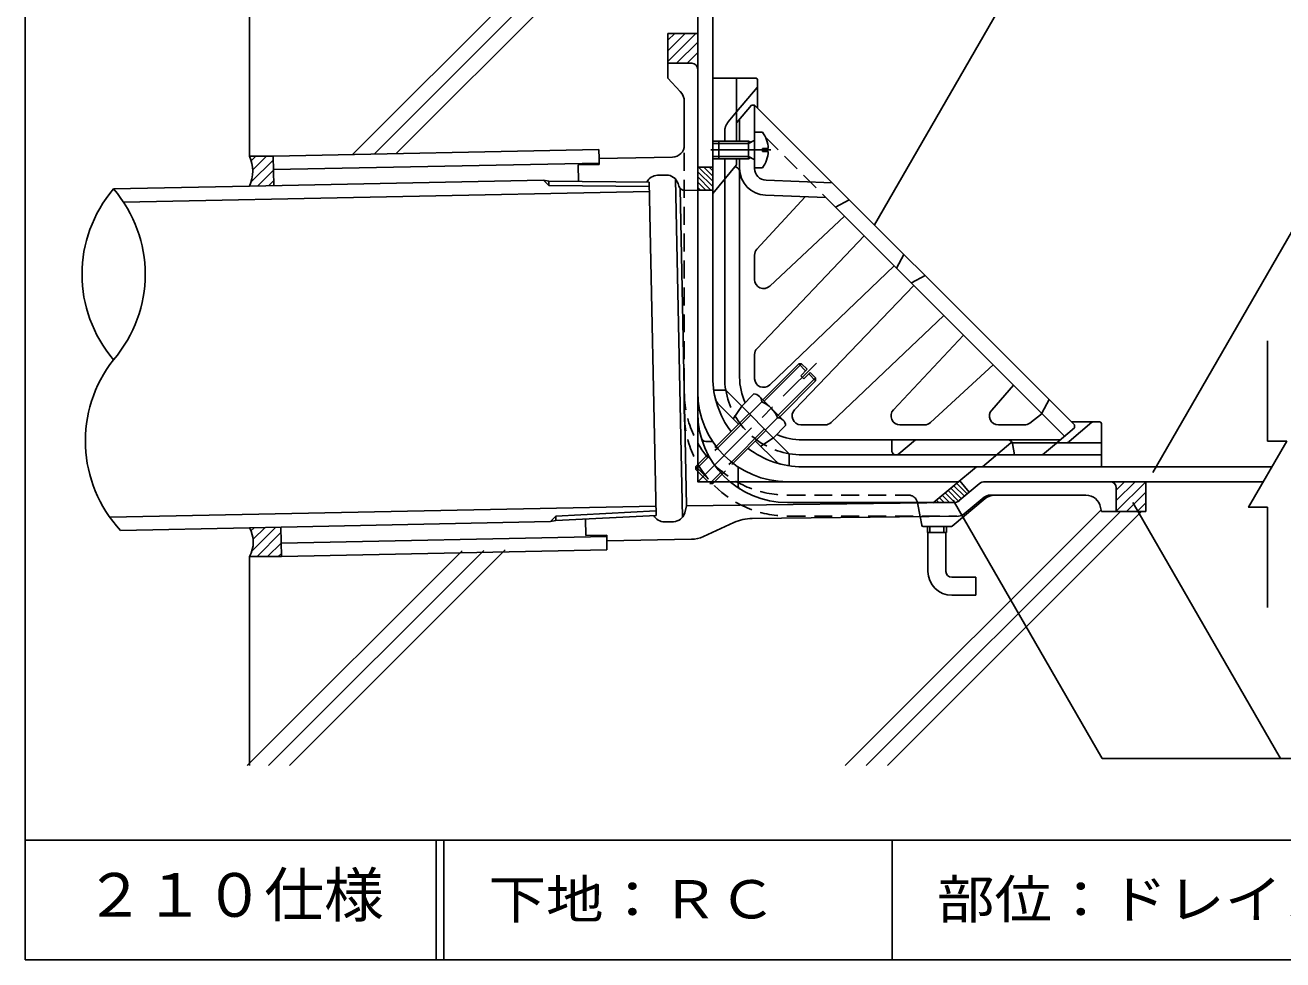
# Model space of a CAD drawing. Units: millimetres, scale not verified. Extents: x -418 to 382, y -607 to 623.
# Drawn here: x -417.8 to 2.9, y 33 to 345.7 of the extents above; entities that cross this region are included whole.
import ezdxf
from ezdxf.enums import TextEntityAlignment as Align

# ---------------------------------------------------------------- set-up
doc = ezdxf.new("R2010")
doc.units = ezdxf.units.MM
doc.header["$LTSCALE"] = 5
doc.linetypes.add('CHAIN1', pattern=[8, 5, -1, 1, -1])
doc.linetypes.add('DASHED1', pattern=[1.8, 1.2, -0.6])
for name, color, linetype in [('2-1', 4, 'Continuous'), ('2-2_in line', 7, 'Continuous'), ('2-3', 3, 'Continuous'), ('2-4_out line', 2, 'Continuous'), ('2-7_ビス', 7, 'Continuous'), ('2-8_drain他', 4, 'Continuous'), ('2-9_strainer他', 4, 'Continuous'), ('2-A_moji', 7, 'Continuous'), ('2-D_ハッチ他', 4, 'Continuous'), ('2-E_con他', 4, 'Continuous'), ('F-2', 7, 'Continuous'), ('F-5', 6, 'Continuous'), ('F-7', 1, 'Continuous'), ('F-A', 7, 'Continuous')]:
    doc.layers.add(name, color=color, linetype=linetype)
doc.styles.add('HG丸ｺﾞｼｯｸM-PRO', font='')
doc.styles.get('HG丸ｺﾞｼｯｸM-PRO').set_extended_font_data('HG丸ｺﾞｼｯｸM-PRO')

msp = doc.modelspace()

# ---------------------------------------------------------------- linework, layer by layer
at = {"layer": '2-1'}
for p, q in [((-334.777, 301.891), (-225.889, 304.108)), ((-225.828, 301.109), (-225.889, 304.108)), ((-334.572, 292.042), (-334.777, 301.891)), ((-334.686, 297.392), (-225.797, 299.609)), ((-244.428, 293.878), (-342.785, 291.875)), ((-242.596, 293.591), (-244.428, 293.878)), ((-242.566, 292.091), (-244.427, 293.878)), ((-242.596, 293.591), (-242.566, 292.091)), ((-242.596, 293.591), (-209.017, 293.226)), ((-242.566, 292.091), (-208.986, 291.726)), ((-206.745, 181.696), (-209.017, 293.226)), ((-384.868, 286.516), (-208.953, 290.1)), ((-389.481, 181.101), (-206.808, 184.822)), ((-240.312, 181.464), (-242.1, 179.602)), ((-240.312, 181.464), (-206.775, 183.196)), ((-240.282, 179.964), (-240.312, 181.464)), ((-240.282, 179.964), (-206.745, 181.696)), ((-242.099, 179.602), (-342.785, 177.551)), ((-332.249, 177.766), (-332.049, 167.918)), ((-240.282, 179.964), (-242.099, 179.602)), ((-332.14, 172.418), (-223.252, 174.635)), ((-223.221, 173.135), (-223.16, 170.136)), ((-332.049, 167.918), (-223.16, 170.136))]:
    msp.add_line(p, q, dxfattribs=at)
msp.add_arc((-421.586, 262.369), 43.947, 319.43278, 40.56722, dxfattribs=at)
at = {"layer": '2-2_in line'}
for p, q in [((-202.785, 342.971), (-192.785, 342.971)), ((-202.785, 332.971), (-202.785, 342.971)), ((-334.777, 301.891), (-342.785, 301.891)), ((-2.177, 206.533), (-2.177, 240.118)), ((-101.964, 189.465), (-105.178, 193.295)), ((-54.785, 192.971), (-3.621, 192.971)), ((-42.903, 182.971), (-42.903, 192.971)), ((-52.903, 182.971), (-42.903, 182.971)), ((-2.177, 150.824), (-2.177, 184.409)), ((-332.049, 167.918), (-342.785, 167.918))]:
    msp.add_line(p, q, dxfattribs=at)
for points in [[(-192.785, 597.971), (-192.785, 192.971), (-105.563, 192.971)], [(-2.177, 184.409), (-8.564, 184.409), (4.209, 206.533), (-2.177, 206.533)]]:
    msp.add_lwpolyline(points, dxfattribs=at)
at = {"layer": '2-3'}
for p, q in [((-342.785, 597.971), (-342.785, 301.891)), ((-342.785, 291.875), (-388.202, 290.95)), ((-342.785, 177.551), (-385.873, 176.674)), ((-342.785, 167.918), (-342.785, 97.971))]:
    msp.add_line(p, q, dxfattribs=at)
for centre, radius, start, end in [((-352.971, 296.883), 11.351, 333.81919, 26.18081), ((-354.818, 262.369), 43.947, 139.43278, 220.56722), ((-353.683, 206.591), 43.947, 141.76605, 222.90393), ((-350.911, 172.735), 9.446, 329.34187, 30.65813)]:
    msp.add_arc(centre, radius, start, end, dxfattribs=at)
at = {"layer": '2-4_out line'}
for p, q in [((-187.785, 290.53), (-187.785, 380.455)), ((-192.785, 290.53), (-187.785, 290.53)), ((-114.016, 185.879), (-99.605, 197.971)), ((-99.605, 197.971), (-0.734, 197.971))]:
    msp.add_line(p, q, dxfattribs=at)
at = {"layer": '2-7_ビス'}
for p, q in [((-194.785, 332.971), (-202.785, 332.971)), ((-202.785, 332.971), (-202.785, 327.971)), ((-192.785, 330.971), (-192.785, 215.971)), ((-198.629, 323.513), (-202.785, 327.971)), ((-197.285, 305.61), (-197.285, 320.104)), ((-232.785, 298.967), (-225.787, 299.109)), ((-232.785, 298.967), (-232.673, 293.483)), ((-201.204, 301.61), (-225.828, 301.109)), ((-225.787, 299.109), (-225.828, 301.109)), ((-203.293, 295.566), (-206.258, 295.506)), ((-192.785, 298.253), (-187.785, 298.253)), ((-197.942, 181.023), (-200.248, 294.254)), ((-199.388, 292.744), (-199.114, 291.851)), ((-196.521, 184.918), (-198.684, 291.096)), ((-197.161, 290.44), (-192.785, 290.53)), ((-187.812, 206.429), (-190.127, 206.429)), ((-179.327, 197.944), (-179.327, 191.764)), ((-105.564, 192.971), (-162.785, 192.971)), ((-105.306, 186.66), (-98.622, 192.269)), ((-54.785, 192.971), (-96.693, 192.971)), ((-52.785, 190.971), (-52.785, 182.971)), ((-107.2, 185.959), (-196.521, 184.918)), ((-107.22, 185.971), (-162.785, 185.971)), ((-107.646, 178.088), (-96.666, 187.302)), ((-103.646, 182.179), (-96.984, 187.769)), ((-95.056, 188.471), (-62.958, 188.471)), ((-197.143, 182.567), (-196.521, 184.918)), ((-105.539, 181.478), (-174.601, 180.673)), ((-117.863, 178.378), (-118.425, 181.328)), ((-58.039, 184.365), (-57.785, 182.971)), ((-52.785, 182.971), (-57.785, 182.971)), ((-230.372, 180.476), (-230.261, 174.992)), ((-200.929, 179.591), (-203.896, 179.53)), ((-180.68, 179.308), (-190.897, 174.622)), ((-107.967, 177.971), (-117.372, 177.971)), ((-115.96, 175.971), (-115.96, 177.971)), ((-115.145, 175.971), (-115.145, 177.971)), ((-110.425, 175.971), (-110.425, 177.971)), ((-109.61, 175.971), (-109.61, 177.971)), ((-230.261, 174.992), (-223.262, 175.135)), ((-223.221, 173.135), (-223.262, 175.135)), ((-194.863, 173.713), (-223.221, 173.135)), ((-115.96, 175.971), (-109.61, 175.971)), ((-115.785, 162.971), (-115.785, 175.971)), ((-109.785, 162.971), (-109.785, 175.971)), ((-107.786, 160.971), (-99.786, 160.971)), ((-99.786, 160.971), (-99.786, 154.971)), ((-107.786, 154.971), (-99.786, 154.971))]:
    msp.add_line(p, q, dxfattribs=at)
at = {"layer": '2-7_ビス', "linetype": 'DASHED1'}
for p, q in [((-197.285, 215.971), (-197.285, 305.61)), ((-162.785, 188.471), (-122.268, 188.471)), ((-119.321, 186.032), (-118.404, 181.22)), ((-162.785, 181.471), (-106.097, 181.471))]:
    msp.add_line(p, q, dxfattribs=at)
at = {"layer": '2-7_ビス'}
for centre, radius, start, end in [((-194.785, 330.971), 2, 0, 90), ((-202.285, 320.104), 5, 0, 43.00006), ((-201.285, 305.61), 4, 271.16649, 0), ((-206.176, 291.507), 4, 91.16649, 154.41655), ((-203.211, 291.567), 4, 17.11238, 91.16684), ((-197.202, 292.44), 2, 197.11249, 271.16684), ((-162.785, 222.971), 30, 180, 270), ((-162.785, 215.971), 30, 180, 270), ((-190.127, 207.929), 1.5, 196.39026, 270), ((-177.827, 191.764), 1.5, 180, 238.14412), ((-96.693, 189.971), 3, 90, 129.99988), ((-54.785, 190.971), 2, 0, 90), ((-107.22, 188.971), 3, 270, 310.00003), ((-107.235, 188.958), 3, 270.66714, 310.00003), ((-95.056, 185.471), 3, 90, 130.00003), ((-93.452, 183.471), 5, 90, 129.99965), ((-62.958, 183.471), 5, 10.30489, 90), ((-203.977, 183.529), 4, 207.91092, 271.16684), ((-201.01, 183.59), 4, 271.16684, 345.18356), ((-105.574, 184.477), 3, 270.66714, 309.99988), ((-174.426, 165.674), 15, 90.66724, 114.6427), ((-117.372, 178.471), 0.5, 190.78462, 270), ((-107.967, 178.471), 0.5, 270, 309.9993), ((-195.066, 183.711), 10, 271.16655, 294.64264), ((-107.786, 162.971), 8, 180, 270), ((-107.786, 162.971), 2, 180, 270)]:
    msp.add_arc(centre, radius, start, end, dxfattribs=at)
at = {"layer": '2-7_ビス', "linetype": 'DASHED1'}
for centre, radius, start, end in [((-162.785, 222.971), 34.5, 180, 269.99995), ((-162.785, 215.971), 34.5, 180, 269.99995), ((-122.268, 185.471), 3, 10.78444, 90)]:
    msp.add_arc(centre, radius, start, end, dxfattribs=at)
at = {"layer": '2-8_drain他'}
for p, q in [((-179.785, 313.062), (-174.785, 318.971)), ((-174.785, 318.971), (-173.785, 318.971)), ((-173.785, 318.971), (-66.785, 211.971)), ((-173.785, 297.82), (-173.785, 318.971)), ((-178.785, 306.971), (-178.785, 314.244)), ((-175.785, 306.101), (-173.913, 307.153)), ((-171.185, 309.971), (-173.785, 309.971)), ((-173.785, 309.971), (-173.785, 297.971)), ((-185.785, 306.971), (-185.785, 300.971)), ((-175.785, 306.971), (-185.785, 306.971)), ((-175.785, 306.101), (-185.785, 306.101)), ((-175.785, 306.971), (-175.021, 306.53)), ((-175.785, 306.971), (-175.785, 300.971)), ((-171.185, 303.492), (-171.185, 304.45)), ((-169.197, 304.45), (-171.185, 304.45)), ((-169.196, 303.492), (-171.185, 303.492)), ((-175.785, 301.841), (-185.785, 301.841)), ((-175.785, 300.971), (-185.785, 300.971)), ((-178.785, 300.971), (-178.785, 227.971)), ((-175.785, 301.841), (-173.913, 300.789)), ((-175.785, 300.971), (-175.021, 301.412)), ((-179.991, 298.212), (-180.36, 298.286)), ((-171.185, 297.971), (-173.785, 297.971)), ((-169.939, 293.823), (-147.785, 292.971)), ((-156.918, 288.347), (-172.996, 270.814)), ((-142.128, 287.314), (-146.724, 284.84)), ((-143.735, 281.849), (-168.734, 258.424)), ((-172.96, 237.588), (-137.164, 275.279)), ((-173.785, 260.613), (-173.785, 268.786)), ((-127.081, 265.196), (-168.704, 225.372)), ((-123.821, 269.007), (-126.296, 264.41)), ((-121.346, 259.461), (-116.75, 261.936)), ((-120.561, 258.675), (-160.384, 217.052)), ((-148.168, 212.796), (-110.477, 248.592)), ((-103.907, 242.022), (-127.333, 217.022)), ((-173.785, 227.971), (-173.785, 235.522)), ((-93.922, 232.036), (-114.942, 212.76)), ((-94.473, 216.948), (-87.171, 225.286)), ((-75.27, 220.456), (-77.745, 215.86)), ((-81.762, 212.586), (-77.627, 215.742)), ((-157.785, 211.971), (-150.234, 211.971)), ((-125.143, 211.971), (-116.97, 211.971)), ((-92.216, 211.971), (-83.582, 211.971)), ((-72.694, 205.971), (-66.785, 210.971)), ((-66.785, 210.971), (-66.785, 211.971)), ((-71.512, 206.971), (-157.785, 206.971))]:
    msp.add_line(p, q, dxfattribs=at)
at = {"layer": '2-8_drain他', "linetype": 'DASHED1'}
for p, q in [((-170.157, 308.272), (-149.935, 288.05)), ((-87.544, 205.765), (-86.785, 201.971)), ((-77.421, 201.971), (-72.694, 205.971))]:
    msp.add_line(p, q, dxfattribs=at)
at = {"layer": '2-8_drain他', "linetype": 'CHAIN1'}
msp.add_line((-168.321, 303.971), (-188.475, 303.971), dxfattribs=at)
at = {"layer": '2-8_drain他'}
msp.add_lwpolyline([(-170.131, 288.827), (-149.935, 288.05), (-70.073, 208.189)], dxfattribs=at)
for centre, radius, start, end in [((-174.035, 307.371), 0.25, 299.32918, 0), ((-179.185, 303.971), 10, 2.74562, 36.86987), ((-179.185, 303.971), 10, 323.13013, 357.25438), ((-174.035, 300.571), 0.25, 0, 60.67082), ((-180.285, 296.741), 1.5, 0, 78.6897), ((-169.785, 297.82), 9, 180, 267.79758), ((-169.785, 297.82), 4, 180, 267.79758), ((-170.785, 268.786), 3, 137.47789, 180.00017), ((-170.785, 260.613), 3, 180.00034, 313.13882), ((-170.785, 235.522), 3, 136.47731, 180.00017), ((-157.785, 227.971), 21, 180, 204.07584), ((-157.785, 227.971), 16, 180, 181.89961), ((-170.778, 227.54), 3, 181.89812, 313.73378), ((-158.216, 214.978), 3, 136.26622, 268.10188), ((-125.143, 214.971), 3, 136.86118, 269.99966), ((-92.216, 214.971), 3, 138.78688, 270), ((-157.785, 227.971), 16, 268.10173, 270), ((-150.234, 214.971), 3, 269.99983, 313.52269), ((-116.97, 214.971), 3, 269.99983, 312.52211), ((-83.582, 214.971), 3, 270, 307.34552), ((-157.785, 227.971), 21, 245.92543, 270), ((-89.015, 205.471), 1.5, 19.47171, 90)]:
    msp.add_arc(centre, radius, start, end, dxfattribs=at)
at = {"layer": '2-8_drain他', "linetype": 'DASHED1'}
msp.add_arc((-89.015, 205.471), 1.5, 11.30984, 19.47171, dxfattribs=at)
at = {"layer": '2-9_strainer他'}
for p, q in [((-173.285, 327.971), (-187.785, 327.971)), ((-179.785, 306.971), (-179.785, 327.971)), ((-179.785, 316.698), (-172.904, 324.831)), ((-172.785, 317.971), (-172.785, 327.471)), ((-185.785, 306.971), (-187.785, 306.971)), ((-185.785, 306.101), (-187.785, 306.101)), ((-185.785, 301.841), (-187.785, 301.841)), ((-185.785, 300.971), (-187.785, 300.971)), ((-179.785, 298.971), (-187.785, 289.437)), ((-179.785, 298.971), (-179.785, 300.971)), ((-183.785, 297.971), (-183.785, 227.971)), ((-187.785, 227.971), (-187.785, 290.53)), ((-171.034, 220.379), (-159.037, 232.375)), ((-170.539, 219.884), (-158.048, 232.375)), ((-159.037, 232.375), (-158.048, 232.375)), ((-159.037, 232.375), (-156.739, 230.077)), ((-158.048, 232.375), (-156.244, 230.572)), ((-165.872, 215.217), (-153.381, 227.709)), ((-158.366, 228.451), (-156.244, 230.572)), ((-158.366, 228.451), (-157.305, 227.39)), ((-157.305, 227.39), (-155.184, 229.512)), ((-155.679, 229.017), (-153.381, 226.719)), ((-155.184, 229.512), (-153.381, 227.709)), ((-153.381, 227.709), (-153.381, 226.719)), ((-183.409, 223.561), (-187.459, 223.561)), ((-162.195, 202.348), (-183.409, 223.561)), ((-165.377, 214.722), (-153.381, 226.719)), ((-179.166, 212.247), (-186.06, 219.141)), ((-174.019, 222.344), (-178.105, 218.257)), ((-171.366, 219.69), (-175.452, 215.604)), ((-172.182, 221.527), (-164.229, 213.574)), ((-186.637, 204.776), (-175.63, 215.783)), ((-186.203, 204.22), (-175.135, 215.288)), ((-178.105, 218.257), (-180.934, 214.015)), ((-181.536, 199.553), (-170.468, 210.621)), ((-166.066, 214.39), (-170.152, 210.305)), ((-163.413, 211.737), (-167.499, 207.651)), ((-68.499, 206.445), (-60.925, 212.853)), ((-67.785, 212.971), (-58.285, 212.971)), ((-57.785, 212.471), (-57.785, 197.971)), ((-180.98, 199.119), (-169.973, 210.126)), ((-166.615, 199.696), (-173.509, 206.59)), ((-171.741, 204.823), (-167.499, 207.651)), ((-127.894, 206.971), (-127.894, 203.438)), ((-119.936, 206.971), (-125.486, 202.314)), ((-162.196, 202.347), (-162.196, 198.297)), ((-157.785, 201.971), (-57.785, 201.971)), ((-88.018, 205.971), (-97.552, 197.971)), ((-57.785, 205.971), (-88.018, 205.971)), ((-157.785, 197.971), (-99.605, 197.971))]:
    msp.add_line(p, q, dxfattribs=at)
at = {"layer": '2-9_strainer他', "linetype": 'DASHED1'}
for p, q in [((-182.602, 313.369), (-179.785, 316.698)), ((-183.785, 310.14), (-183.785, 306.971)), ((-183.785, 300.971), (-183.785, 297.971)), ((-193.403, 198.01), (-186.637, 204.776)), ((-193.403, 197.02), (-186.203, 204.22)), ((-193.403, 198.01), (-193.403, 197.02)), ((-193.403, 198.01), (-187.746, 192.353)), ((-188.736, 192.353), (-181.536, 199.553)), ((-187.746, 192.353), (-180.981, 199.119)), ((-193.403, 197.02), (-188.736, 192.353)), ((-188.736, 192.353), (-187.746, 192.353))]:
    msp.add_line(p, q, dxfattribs=at)
at = {"layer": '2-9_strainer他', "linetype": 'CHAIN1'}
msp.add_line((-192.487, 193.269), (-153.08, 232.677), dxfattribs=at)
at = {"layer": '2-9_strainer他'}
for centre, radius, start, end in [((-173.285, 327.471), 0.5, 0, 90), ((-173.285, 325.154), 0.5, 319.76698, 0), ((-157.785, 227.971), 30, 180, 217.33746), ((-157.785, 227.971), 26, 180, 189.76585), ((-183.939, 221.262), 3, 194.38683, 225.00034), ((-174.162, 219.547), 2.8, 2.92557, 87.07463), ((-175.34, 210.416), 10.089, 23.19786, 66.80214), ((-166.209, 211.594), 2.8, 2.92572, 87.07426), ((-60.602, 212.471), 0.5, 90, 130.23669), ((-58.285, 212.471), 0.5, 0, 90), ((-69.79, 207.971), 2, 270, 310.23657), ((-157.785, 227.971), 30, 232.66237, 270), ((-157.785, 227.971), 26, 260.23466, 270), ((-126.428, 203.438), 1.466, 180, 309.99997), ((-164.494, 201.818), 3, 224.99919, 255.6127)]:
    msp.add_arc(centre, radius, start, end, dxfattribs=at)
at = {"layer": '2-9_strainer他', "linetype": 'DASHED1'}
for centre, radius, start, end in [((-178.785, 310.14), 5, 139.76291, 180), ((-157.785, 227.971), 26, 189.76584, 260.23466)]:
    msp.add_arc(centre, radius, start, end, dxfattribs=at)
at = {"layer": '2-A_moji'}
for p, q in [((-133.723, 278.908), (-90.737, 353.361)), ((-40.617, 196.101), (35.743, 328.361)), ((-107.398, 186.825), (-57.461, 100.331)), ((-47.288, 185.978), (2.161, 100.331)), ((26.603, 100.331), (-57.461, 100.331))]:
    msp.add_line(p, q, dxfattribs=at)
at = {"layer": '2-D_ハッチ他'}
for p, q in [((-202.785, 333.628), (-193.442, 342.971)), ((-202.785, 337.164), (-196.978, 342.971)), ((-202.785, 340.699), (-200.514, 342.971)), ((-199.907, 332.971), (-192.785, 340.093)), ((-196.371, 332.971), (-192.785, 336.557)), ((-192.836, 332.971), (-192.785, 333.021)), ((-342.249, 293.16), (-334.752, 300.657)), ((-342.155, 300.324), (-340.589, 301.891)), ((-341.629, 297.315), (-337.053, 301.891)), ((-339.94, 291.933), (-334.679, 297.193)), ((-192.785, 296.712), (-187.785, 291.712)), ((-192.785, 294.944), (-188.37, 290.53)), ((-192.558, 298.253), (-187.785, 293.48)), ((-190.79, 298.253), (-187.785, 295.248)), ((-189.023, 298.253), (-187.785, 297.015)), ((-336.331, 292.006), (-334.607, 293.73)), ((-192.785, 293.177), (-190.138, 290.53)), ((-192.785, 291.409), (-191.906, 290.53)), ((-109.077, 190.023), (-105.528, 186.474)), ((-108.116, 190.83), (-104.567, 187.281)), ((-107.155, 191.636), (-103.606, 188.087)), ((-106.193, 192.443), (-102.645, 188.894)), ((-105.232, 193.249), (-104.656, 192.672)), ((-52.785, 183.108), (-42.922, 192.971)), ((-52.785, 186.643), (-46.457, 192.971)), ((-52.785, 190.179), (-49.993, 192.971)), ((-49.386, 182.971), (-42.903, 189.454)), ((-113.883, 185.99), (-113.864, 185.971)), ((-112.922, 186.797), (-112.096, 185.971)), ((-111.961, 187.603), (-110.329, 185.971)), ((-111, 188.41), (-108.561, 185.971)), ((-110.038, 189.216), (-106.793, 185.971)), ((-45.851, 182.971), (-42.903, 185.919)), ((-342.244, 176.491), (-341.151, 177.585)), ((-341.966, 169.698), (-333.933, 177.732)), ((-341.513, 173.687), (-337.542, 177.658)), ((-340.211, 167.918), (-332.211, 175.918)), ((-336.675, 167.918), (-332.141, 172.453)), ((-333.14, 167.918), (-332.07, 168.988))]:
    msp.add_line(p, q, dxfattribs=at)
at = {"layer": '2-E_con他'}
for p, q in [((-308.276, 302.43), (-192.785, 417.922)), ((-301.058, 302.577), (-192.785, 410.85)), ((-293.84, 302.724), (-192.785, 403.779)), ((-143.476, 97.971), (-57.892, 183.555)), ((-136.405, 97.971), (-51.405, 182.971)), ((-129.333, 97.971), (-44.334, 182.971)), ((-343.476, 97.971), (-271.615, 169.832)), ((-336.405, 97.971), (-264.397, 169.979)), ((-329.333, 97.971), (-257.179, 170.126))]:
    msp.add_line(p, q, dxfattribs=at)
at = {"layer": 'F-2'}
msp.add_line((-127.785, 72.971), (-127.785, 32.971), dxfattribs=at)
at = {"layer": 'F-5'}
for p, q in [((-417.785, 72.971), (382.215, 72.971)), ((-280.285, 72.971), (-280.285, 32.971)), ((-277.785, 72.971), (-277.785, 32.971))]:
    msp.add_line(p, q, dxfattribs=at)
at = {"layer": 'F-7'}
for p, q in [((-417.785, 622.971), (-417.785, 32.971)), ((-417.785, 32.971), (382.215, 32.971))]:
    msp.add_line(p, q, dxfattribs=at)

# ---------------------------------------------------------------- texts
at = {"layer": 'F-A', "style": 'HG丸ｺﾞｼｯｸM-PRO'}
msp.add_text('２１０仕様', height=14.66, dxfattribs=at).set_placement((-397.785, 42.971), align=Align.BOTTOM_LEFT)
at = {"layer": 'F-A', "style": 'HG丸ｺﾞｼｯｸM-PRO', "width": 1.1}
for s, p in [('下地：ＲＣ', (-262.785, 42.971)), ('部位：ドレイン廻り', (-112.785, 42.971))]:
    msp.add_text(s, height=12.83, dxfattribs=at).set_placement(p, align=Align.BOTTOM_LEFT)

doc.saveas('drawing.dxf')
